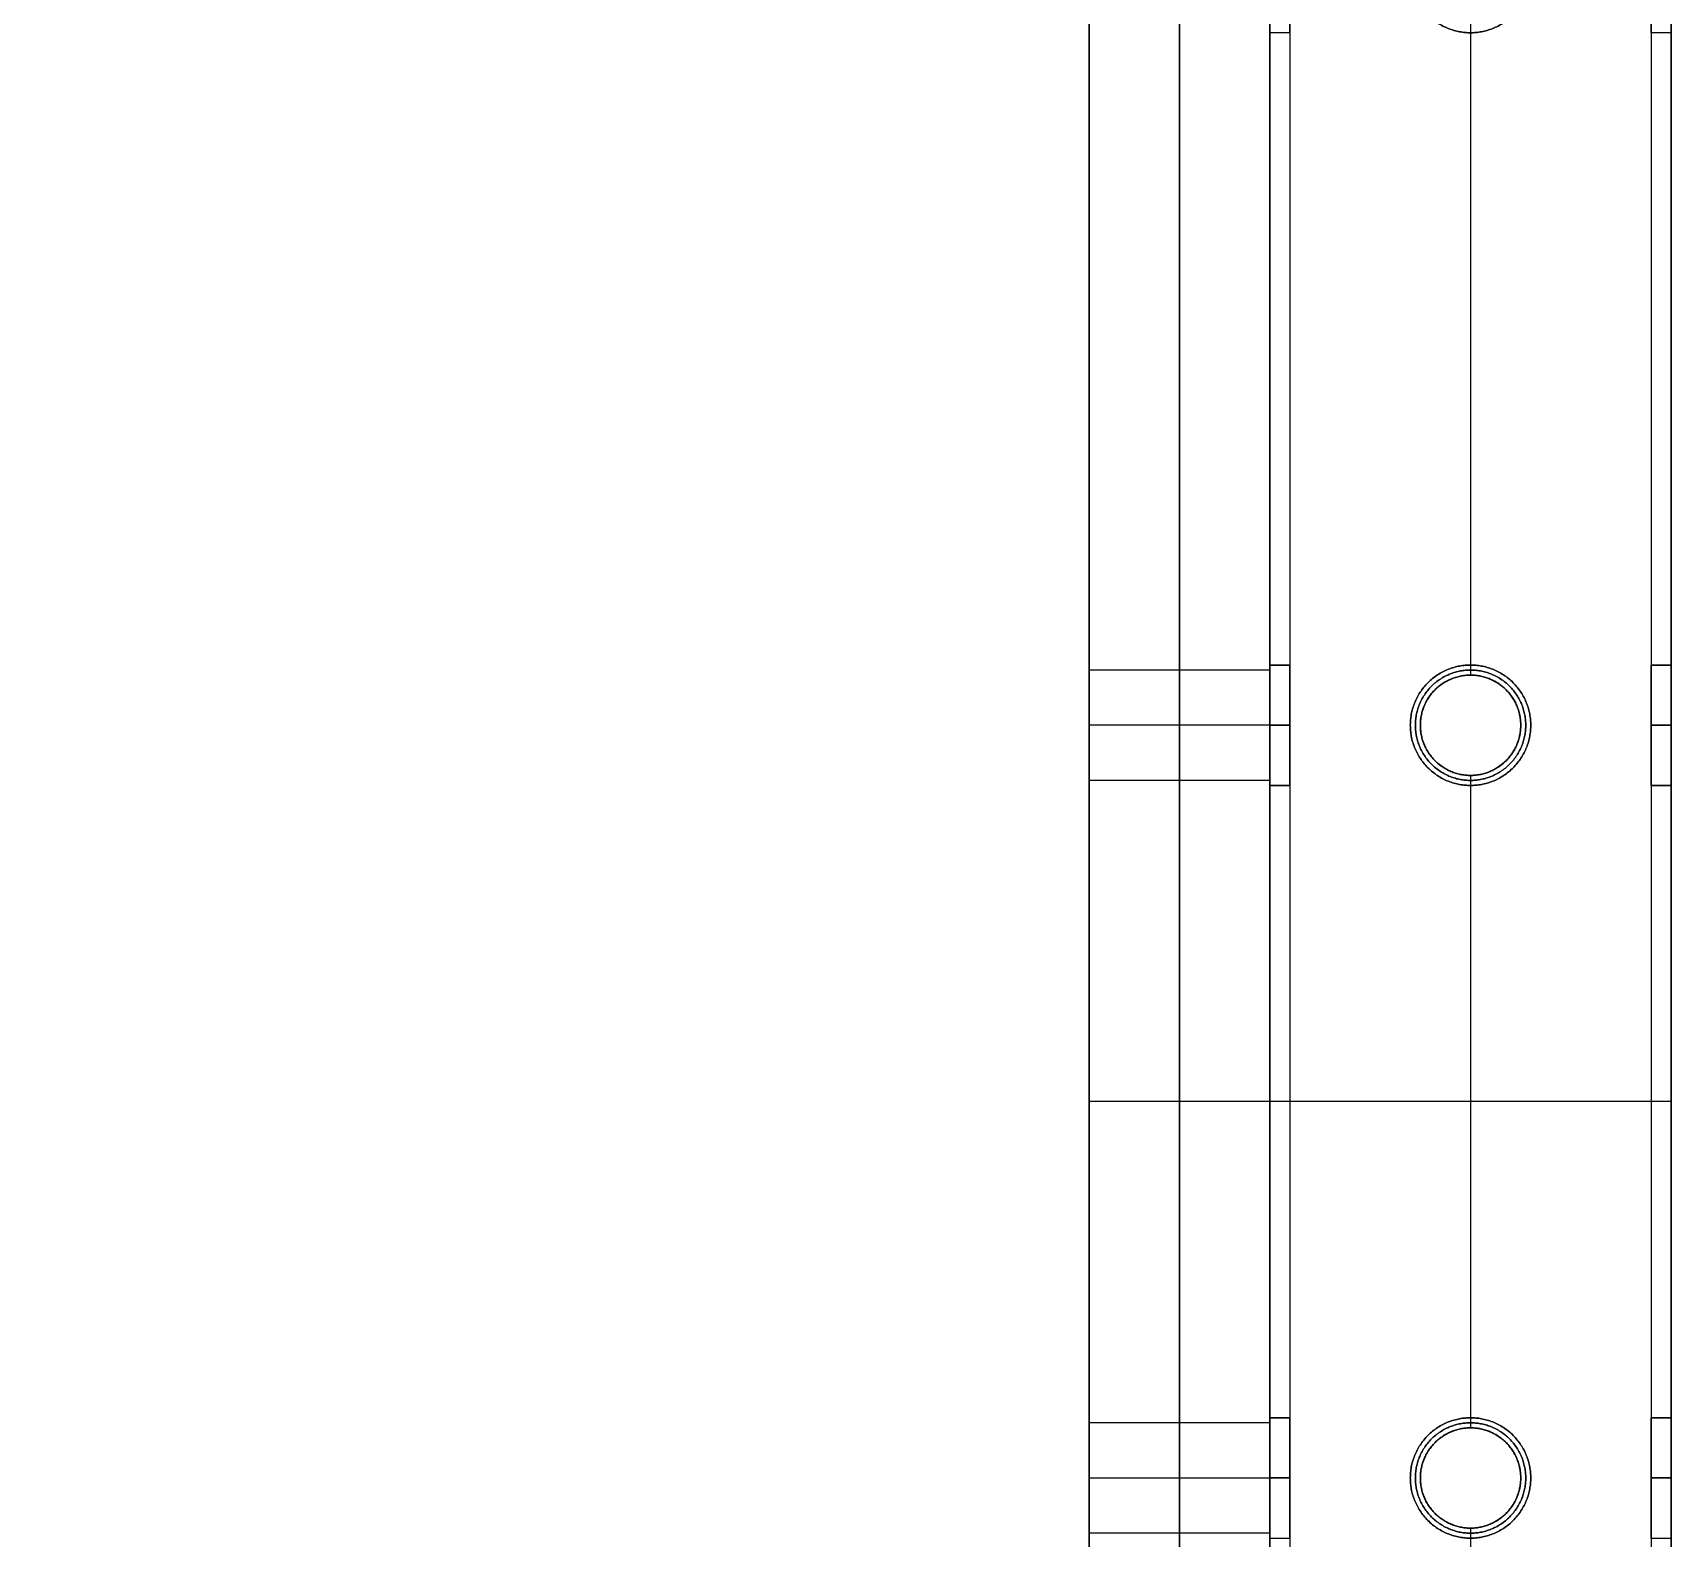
# Model space of a CAD drawing. Header units: millimetres. Extents: x -6529 to 809, y -8611 to 207.
# Drawn here: x 645.8 to 809, y -194.1 to -44.1 of the extents above; entities that cross this region are included whole.
import ezdxf

# ---------------------------------------------------------------- set-up
doc = ezdxf.new("R2010")
doc.units = ezdxf.units.MM
doc.header["$MEASUREMENT"] = 0
doc.layers.add('platen', color=7, linetype='Continuous', true_color=0x007f00)
doc.layers.add('staal', color=5, linetype='Continuous', true_color=0x0000ff)

# ---------------------------------------------------------------- blocks, each defined once
blk = doc.blocks.new('plaat base')
at = {"layer": 'platen'}
for p, q in [((1296, -332), (1296, -332, 18)), ((1290.5, -337.5), (1290.5, -337.5, 18)), ((1301.5, -337.5), (1301.5, -337.5, 18)), ((1296, -343), (1296, -343, 18))]:
    blk.add_line(p, q, dxfattribs=at)
for points in [[(1258, -300), (1258, -121), (1258, 58)], [(1258, -300, 18), (1258, -121, 18), (1258, 58, 18)], [(1258, -300, 9), (1258, -121, 9), (1258, 58, 9)], [(1316, -300), (1287, -300), (1258, -300)], [(1258, -300), (1258, -300, 9), (1258, -300, 18)], [(1316, -300, 18), (1287, -300, 18), (1258, -300, 18)], [(1316, -300, 9), (1287, -300, 9), (1258, -300, 9)], [(1287, -300), (1287, -300, 9), (1287, -300, 18)], [(1316, -600), (1316, -450), (1316, -300)], [(1316, -300), (1316, -300, 9), (1316, -300, 18)], [(1316, -600, 18), (1316, -450, 18), (1316, -300, 18)], [(1316, -600, 9), (1316, -450, 9), (1316, -300, 9)]]:
    blk.add_open_spline(points, degree=2, dxfattribs=at)
for points in [[(1290.5, -337.5), (1290.5, -332), (1296, -332), (1301.5, -332), (1301.5, -337.5), (1301.5, -343), (1296, -343), (1290.5, -343), (1290.5, -337.5)], [(1290.5, -337.5, 18), (1290.5, -332, 18), (1296, -332, 18), (1301.5, -332, 18), (1301.5, -337.5, 18), (1301.5, -343, 18), (1296, -343, 18), (1290.5, -343, 18), (1290.5, -337.5, 18)]]:
    blk.add_rational_spline(points, [1, 0.707106781187, 1, 0.707106781187, 1, 0.707106781187, 1, 0.707106781187, 1], degree=2, knots=[-31.415927, -31.415927, -31.415927, -23.561945, -23.561945, -15.707963, -15.707963, -7.853982, -7.853982, 0, 0, 0], dxfattribs=at)
blk = doc.blocks.new('top plaat')
at = {"layer": 'platen'}
for p, q in [((1296, -275), (1296, -275, 18)), ((1290.5, -280.5), (1290.5, -280.5, 18)), ((1301.5, -280.5), (1301.5, -280.5, 18)), ((1296, -286), (1296, -286, 18)), ((1296, -350), (1296, -350, 18)), ((1290.5, -355.5), (1290.5, -355.5, 18)), ((1301.5, -355.5), (1301.5, -355.5, 18)), ((1296, -361), (1296, -361, 18))]:
    blk.add_line(p, q, dxfattribs=at)
for points in [[(1316, -1236), (1316, -927), (1316, -618), (1316, -309), (1316, 0)], [(1316, -1236, 18), (1316, -927, 18), (1316, -618, 18), (1316, -309, 18), (1316, 0, 18)], [(1316, -1236, 9), (1316, -927, 9), (1316, -618, 9), (1316, -309, 9), (1316, 0, 9)]]:
    blk.add_open_spline(points, degree=2, knots=[7292.2246, 7292.2246, 7292.2246, 7911.517745, 7911.517745, 8530.810891, 8530.810891, 8530.810891], dxfattribs=at)
for points, knots in [([(1290.5, -280.5), (1290.5, -275), (1296, -275), (1301.5, -275), (1301.5, -280.5), (1301.5, -286), (1296, -286), (1290.5, -286), (1290.5, -280.5)], [-31.415927, -31.415927, -31.415927, -23.561945, -23.561945, -15.707963, -15.707963, -7.853982, -7.853982, 0, 0, 0]), ([(1290.5, -280.5, 18), (1290.5, -275, 18), (1296, -275, 18), (1301.5, -275, 18), (1301.5, -280.5, 18), (1301.5, -286, 18), (1296, -286, 18), (1290.5, -286, 18), (1290.5, -280.5, 18)], [-31.415927, -31.415927, -31.415927, -23.561945, -23.561945, -15.707963, -15.707963, -7.853982, -7.853982, 0, 0, 0]), ([(1290.5, -280.5, 9), (1290.5, -286, 9), (1296, -286, 9), (1301.5, -286, 9), (1301.5, -280.5, 9), (1301.5, -275, 9), (1296, -275, 9), (1290.5, -275, 9), (1290.5, -280.5, 9)], [0, 0, 0, 7.853982, 7.853982, 15.707963, 15.707963, 23.561945, 23.561945, 31.415927, 31.415927, 31.415927]), ([(1290.5, -355.5), (1290.5, -350), (1296, -350), (1301.5, -350), (1301.5, -355.5), (1301.5, -361), (1296, -361), (1290.5, -361), (1290.5, -355.5)], [-31.415927, -31.415927, -31.415927, -23.561945, -23.561945, -15.707963, -15.707963, -7.853982, -7.853982, 0, 0, 0]), ([(1290.5, -355.5, 18), (1290.5, -350, 18), (1296, -350, 18), (1301.5, -350, 18), (1301.5, -355.5, 18), (1301.5, -361, 18), (1296, -361, 18), (1290.5, -361, 18), (1290.5, -355.5, 18)], [-31.415927, -31.415927, -31.415927, -23.561945, -23.561945, -15.707963, -15.707963, -7.853982, -7.853982, 0, 0, 0]), ([(1290.5, -355.5, 9), (1290.5, -361, 9), (1296, -361, 9), (1301.5, -361, 9), (1301.5, -355.5, 9), (1301.5, -350, 9), (1296, -350, 9), (1290.5, -350, 9), (1290.5, -355.5, 9)], [0, 0, 0, 7.853982, 7.853982, 15.707963, 15.707963, 23.561945, 23.561945, 31.415927, 31.415927, 31.415927])]:
    blk.add_rational_spline(points, [1, 0.707106781187, 1, 0.707106781187, 1, 0.707106781187, 1, 0.707106781187, 1], degree=2, knots=knots, dxfattribs=at)
blk = doc.blocks.new('plaat laag')
at = {"layer": 'platen'}
for p, q in [((-3.02, -914.99, 638), (14.97, -915.05, 638)), ((-3.04, -920.49, 643.5), (14.96, -920.55, 643.5)), ((-3.04, -920.49, 632.5), (14.96, -920.55, 632.5)), ((-3.06, -925.99, 638), (14.94, -926.05, 638)), ((-3.27, -989.99, -38), (14.73, -990.05, -38)), ((-3.29, -995.49, -43.5), (14.71, -995.55, -43.5)), ((-3.29, -995.49, -32.5), (14.71, -995.55, -32.5)), ((-3.31, -1000.99, -38), (14.69, -1001.05, -38))]:
    blk.add_line(p, q, dxfattribs=at)
for points in [[(-0.19, -58, 300), (-2.18, -658, 300), (-4.16, -1257.99, 300)], [(17.81, -58.06, 300), (15.82, -658.06, 300), (13.84, -1258.05, 300)], [(-2.18, -658, 658), (-2.67, -808, 658), (-3.17, -957.99, 658)], [(-3.17, -957.99), (-2.67, -808), (-2.18, -658)], [(6.82, -658.03, 658), (6.33, -808.03, 658), (5.83, -958.02, 658)], [(5.83, -958.02), (6.33, -808.03), (6.82, -658.03)], [(15.82, -658.06, 658), (15.33, -808.06, 658), (14.83, -958.05, 658)], [(14.83, -958.05), (15.33, -808.06), (15.82, -658.06)], [(-3.17, -957.99, 600), (-3.76, -1136.99, 600), (-4.35, -1315.99, 600)], [(-4.16, -1257.99, -58), (-3.66, -1107.99, -58), (-3.17, -957.99, -58)], [(-3.17, -957.99, 658), (5.83, -958.02, 658), (14.83, -958.05, 658)], [(-3.17, -957.99, 658), (-3.17, -957.99, 629), (-3.17, -957.99, 600)], [(-3.17, -957.99, 600), (5.83, -958.02, 600), (14.83, -958.05, 600)], [(-3.17, -957.99, -58), (5.83, -958.02, -58), (14.83, -958.05, -58)], [(-3.17, -957.99, -58), (-3.17, -957.99, -29), (-3.17, -957.99)], [(-3.17, -957.99), (5.83, -958.02), (14.83, -958.05)], [(-3.17, -957.99, 629), (5.83, -958.02, 629), (14.83, -958.05, 629)], [(-3.17, -957.99, -29), (5.83, -958.02, -29), (14.83, -958.05, -29)], [(5.83, -958.02, 600), (5.24, -1137.02, 600), (4.65, -1316.02, 600)], [(4.84, -1258.02, -58), (5.34, -1108.02, -58), (5.83, -958.02, -58)], [(5.83, -958.02, 658), (5.83, -958.02, 629), (5.83, -958.02, 600)], [(5.83, -958.02, -58), (5.83, -958.02, -29), (5.83, -958.02)], [(14.83, -958.05, 600), (14.24, -1137.05, 600), (13.65, -1316.05, 600)], [(13.84, -1258.05, -58), (14.34, -1108.05, -58), (14.83, -958.05, -58)], [(14.83, -958.05, 658), (14.83, -958.05, 629), (14.83, -958.05, 600)], [(14.83, -958.05, -58), (14.83, -958.05, -29), (14.83, -958.05)]]:
    blk.add_open_spline(points, degree=2, dxfattribs=at)
for points in [[(-3.04, -920.49, 643.5), (-3.02, -914.99, 643.5), (-3.02, -914.99, 638), (-3.02, -914.99, 632.5), (-3.04, -920.49, 632.5), (-3.06, -925.99, 632.5), (-3.06, -925.99, 638), (-3.06, -925.99, 643.5), (-3.04, -920.49, 643.5)], [(14.96, -920.55, 643.5), (14.97, -915.05, 643.5), (14.97, -915.05, 638), (14.97, -915.05, 632.5), (14.96, -920.55, 632.5), (14.94, -926.05, 632.5), (14.94, -926.05, 638), (14.94, -926.05, 643.5), (14.96, -920.55, 643.5)], [(-3.29, -995.49, -43.5), (-3.31, -1000.99, -43.5), (-3.31, -1000.99, -38), (-3.31, -1000.99, -32.5), (-3.29, -995.49, -32.5), (-3.27, -989.99, -32.5), (-3.27, -989.99, -38), (-3.27, -989.99, -43.5), (-3.29, -995.49, -43.5)], [(14.71, -995.55, -43.5), (14.69, -1001.05, -43.5), (14.69, -1001.05, -38), (14.69, -1001.05, -32.5), (14.71, -995.55, -32.5), (14.73, -990.05, -32.5), (14.73, -990.05, -38), (14.73, -990.05, -43.5), (14.71, -995.55, -43.5)]]:
    blk.add_rational_spline(points, [1, 0.707106781187, 1, 0.707106781187, 1, 0.707106781187, 1, 0.707106781187, 1], degree=2, knots=[-31.415927, -31.415927, -31.415927, -23.561945, -23.561945, -15.707963, -15.707963, -7.853982, -7.853982, 0, 0, 0], dxfattribs=at)

msp = doc.modelspace()

# ---------------------------------------------------------------- linework, layer by layer
at = {"layer": 'staal'}
for p, q in [((771.03, -44.13, 696), (769.03, -44.13, 696)), ((789.03, -44.13, 714), (789.03, -44.13, 716)), ((789.03, -44.13, 676), (789.03, -44.13, 678)), ((809.03, -44.13, 696), (807.03, -44.13, 696)), ((769.03, -107.13, 20), (771.03, -107.13, 20)), ((771.03, -107.13, 696), (769.03, -107.13, 696)), ((789.03, -107.13, 714), (789.03, -107.13, 716)), ((789.03, -107.13, 676), (789.03, -107.13, 678)), ((807.03, -107.13, 20), (809.03, -107.13, 20)), ((809.03, -107.13, 696), (807.03, -107.13, 696)), ((789.03, -108.13, 38), (789.03, -108.13, 40)), ((789.03, -108.13), (789.03, -108.13, 2)), ((769.03, -113.13, 14), (771.03, -113.13, 14)), ((769.03, -113.13, 26), (771.03, -113.13, 26)), ((771.03, -113.13, 690), (769.03, -113.13, 690)), ((771.03, -113.13, 702), (769.03, -113.13, 702)), ((783.03, -113.13, 714), (783.03, -113.13, 716)), ((783.03, -113.13, 676), (783.03, -113.13, 678)), ((784.03, -113.13), (784.03, -113.13, 2)), ((784.03, -113.13, 38), (784.03, -113.13, 40)), ((794.03, -113.13, 38), (794.03, -113.13, 40)), ((794.03, -113.13), (794.03, -113.13, 2)), ((795.03, -113.13, 714), (795.03, -113.13, 716)), ((795.03, -113.13, 676), (795.03, -113.13, 678)), ((807.03, -113.13, 14), (809.03, -113.13, 14)), ((807.03, -113.13, 26), (809.03, -113.13, 26)), ((809.03, -113.13, 690), (807.03, -113.13, 690)), ((809.03, -113.13, 702), (807.03, -113.13, 702)), ((769.03, -119.13, 20), (771.03, -119.13, 20)), ((771.03, -119.13, 696), (769.03, -119.13, 696)), ((789.03, -118.13, 38), (789.03, -118.13, 40)), ((789.03, -118.13), (789.03, -118.13, 2)), ((789.03, -119.13, 714), (789.03, -119.13, 716)), ((789.03, -119.13, 676), (789.03, -119.13, 678)), ((807.03, -119.13, 20), (809.03, -119.13, 20)), ((809.03, -119.13, 696), (807.03, -119.13, 696)), ((769.03, -182.13, 20), (771.03, -182.13, 20)), ((771.03, -182.13, 696), (769.03, -182.13, 696)), ((789.03, -182.13, 714), (789.03, -182.13, 716)), ((789.03, -182.13, 676), (789.03, -182.13, 678)), ((807.03, -182.13, 20), (809.03, -182.13, 20)), ((809.03, -182.13, 696), (807.03, -182.13, 696)), ((789.03, -183.13, 38), (789.03, -183.13, 40)), ((789.03, -183.13), (789.03, -183.13, 2)), ((769.03, -188.13, 14), (771.03, -188.13, 14)), ((769.03, -188.13, 26), (771.03, -188.13, 26)), ((771.03, -188.13, 690), (769.03, -188.13, 690)), ((771.03, -188.13, 702), (769.03, -188.13, 702)), ((783.03, -188.13, 714), (783.03, -188.13, 716)), ((783.03, -188.13, 676), (783.03, -188.13, 678)), ((784.03, -188.13), (784.03, -188.13, 2)), ((784.03, -188.13, 38), (784.03, -188.13, 40)), ((794.03, -188.13, 38), (794.03, -188.13, 40)), ((794.03, -188.13), (794.03, -188.13, 2)), ((795.03, -188.13, 714), (795.03, -188.13, 716)), ((795.03, -188.13, 676), (795.03, -188.13, 678)), ((807.03, -188.13, 14), (809.03, -188.13, 14)), ((807.03, -188.13, 26), (809.03, -188.13, 26)), ((809.03, -188.13, 690), (807.03, -188.13, 690)), ((809.03, -188.13, 702), (807.03, -188.13, 702)), ((769.03, -194.13, 20), (771.03, -194.13, 20)), ((789.03, -193.13, 38), (789.03, -193.13, 40)), ((789.03, -193.13), (789.03, -193.13, 2)), ((807.03, -194.13, 20), (809.03, -194.13, 20))]:
    msp.add_line(p, q, dxfattribs=at)
for points in [[(-506.97, 207.37), (809.03, 207.37), (809.03, -1108.63), (-506.97, -1108.63)], [(-466.97, 167.37), (769.03, 167.37), (769.03, -1068.63), (-466.97, -1068.63)]]:
    msp.add_lwpolyline(points, close=True, dxfattribs=at)
for centre in [(789.03, -113.13), (789.03, -113.13, 39), (789.03, -113.13, 1), (789.03, -188.13), (789.03, -188.13, 39), (789.03, -188.13, 1)]:
    msp.add_circle(centre, 5, dxfattribs=at)
for points in [[(809.03, 207.37), (809.03, -450.63), (809.03, -1108.63)], [(809.03, 207.37, 40), (809.03, -450.63, 40), (809.03, -1108.63, 40)], [(809.03, 207.37, 676), (809.03, -450.63, 676), (809.03, -1108.63, 676)], [(809.03, 207.37, 716), (809.03, -450.63, 716), (809.03, -1108.63, 716)], [(807.03, 205.37, 38), (807.03, -450.63, 38), (807.03, -1106.63, 38)], [(807.03, 205.37, 2), (807.03, -450.63, 2), (807.03, -1106.63, 2)], [(807.03, 205.37, 714), (807.03, -450.63, 714), (807.03, -1106.63, 714)], [(807.03, 205.37, 678), (807.03, -450.63, 678), (807.03, -1106.63, 678)], [(771.03, 169.37, 38), (771.03, -450.63, 38), (771.03, -1070.63, 38)], [(771.03, 169.37, 2), (771.03, -450.63, 2), (771.03, -1070.63, 2)], [(771.03, 169.37, 714), (771.03, -450.63, 714), (771.03, -1070.63, 714)], [(771.03, 169.37, 678), (771.03, -450.63, 678), (771.03, -1070.63, 678)], [(769.03, 167.37), (769.03, -450.63), (769.03, -1068.63)], [(769.03, 167.37, 40), (769.03, -450.63, 40), (769.03, -1068.63, 40)], [(769.03, 167.37, 676), (769.03, -450.63, 676), (769.03, -1068.63, 676)], [(769.03, 167.37, 716), (769.03, -450.63, 716), (769.03, -1068.63, 716)], [(789.03, -43.13, 40), (789.03, -75.63, 40), (789.03, -108.13, 40)], [(789.03, -43.13, 38), (789.03, -75.63, 38), (789.03, -108.13, 38)], [(789.03, -43.13, 2), (789.03, -75.63, 2), (789.03, -108.13, 2)], [(789.03, -43.13), (789.03, -75.63), (789.03, -108.13)], [(769.03, -44.13, 20), (769.03, -75.63, 20), (769.03, -107.13, 20)], [(769.03, -44.13, 696), (769.03, -75.63, 696), (769.03, -107.13, 696)], [(771.03, -44.13, 20), (771.03, -75.63, 20), (771.03, -107.13, 20)], [(771.03, -44.13, 696), (771.03, -75.63, 696), (771.03, -107.13, 696)], [(789.03, -44.13, 716), (789.03, -75.63, 716), (789.03, -107.13, 716)], [(789.03, -44.13, 714), (789.03, -75.63, 714), (789.03, -107.13, 714)], [(789.03, -44.13, 678), (789.03, -75.63, 678), (789.03, -107.13, 678)], [(789.03, -44.13, 676), (789.03, -75.63, 676), (789.03, -107.13, 676)], [(807.03, -44.13, 20), (807.03, -75.63, 20), (807.03, -107.13, 20)], [(807.03, -44.13, 696), (807.03, -75.63, 696), (807.03, -107.13, 696)], [(809.03, -44.13, 20), (809.03, -75.63, 20), (809.03, -107.13, 20)], [(809.03, -44.13, 696), (809.03, -75.63, 696), (809.03, -107.13, 696)], [(769.03, -119.13, 20), (769.03, -150.63, 20), (769.03, -182.13, 20)], [(769.03, -119.13, 696), (769.03, -150.63, 696), (769.03, -182.13, 696)], [(771.03, -119.13, 20), (771.03, -150.63, 20), (771.03, -182.13, 20)], [(771.03, -119.13, 696), (771.03, -150.63, 696), (771.03, -182.13, 696)], [(789.03, -118.13, 40), (789.03, -150.63, 40), (789.03, -183.13, 40)], [(789.03, -118.13, 38), (789.03, -150.63, 38), (789.03, -183.13, 38)], [(789.03, -118.13, 2), (789.03, -150.63, 2), (789.03, -183.13, 2)], [(789.03, -118.13), (789.03, -150.63), (789.03, -183.13)], [(789.03, -119.13, 716), (789.03, -150.63, 716), (789.03, -182.13, 716)], [(789.03, -119.13, 714), (789.03, -150.63, 714), (789.03, -182.13, 714)], [(789.03, -119.13, 678), (789.03, -150.63, 678), (789.03, -182.13, 678)], [(789.03, -119.13, 676), (789.03, -150.63, 676), (789.03, -182.13, 676)], [(807.03, -119.13, 20), (807.03, -150.63, 20), (807.03, -182.13, 20)], [(807.03, -119.13, 696), (807.03, -150.63, 696), (807.03, -182.13, 696)], [(809.03, -119.13, 20), (809.03, -150.63, 20), (809.03, -182.13, 20)], [(809.03, -119.13, 696), (809.03, -150.63, 696), (809.03, -182.13, 696)], [(789.03, -193.13, 40), (789.03, -225.63, 40), (789.03, -258.13, 40)], [(789.03, -193.13, 38), (789.03, -225.63, 38), (789.03, -258.13, 38)], [(789.03, -193.13, 2), (789.03, -225.63, 2), (789.03, -258.13, 2)], [(789.03, -193.13), (789.03, -225.63), (789.03, -258.13)]]:
    msp.add_open_spline(points, degree=2, dxfattribs=at)
for points, weights, knots in [([(769.03, -38.13, 14), (769.03, -44.13, 14), (769.03, -44.13, 20), (769.03, -44.13, 26), (769.03, -38.13, 26), (769.03, -32.13, 26), (769.03, -32.13, 20), (769.03, -32.13, 14), (769.03, -38.13, 14)], [1, 0.707106781187, 1, 0.707106781187, 1, 0.707106781187, 1, 0.707106781187, 1], [-31.415927, -31.415927, -31.415927, -23.561945, -23.561945, -15.707963, -15.707963, -7.853982, -7.853982, 0, 0, 0]), ([(769.03, -38.13, 690), (769.03, -44.13, 690), (769.03, -44.13, 696), (769.03, -44.13, 702), (769.03, -38.13, 702), (769.03, -32.13, 702), (769.03, -32.13, 696), (769.03, -32.13, 690), (769.03, -38.13, 690)], [1, 0.707106781187, 1, 0.707106781187, 1, 0.707106781187, 1, 0.707106781187, 1], [-31.415927, -31.415927, -31.415927, -23.561945, -23.561945, -15.707963, -15.707963, -7.853982, -7.853982, 0, 0, 0]), ([(771.03, -38.13, 14), (771.03, -32.13, 14), (771.03, -32.13, 20), (771.03, -32.13, 26), (771.03, -38.13, 26), (771.03, -44.13, 26), (771.03, -44.13, 20), (771.03, -44.13, 14), (771.03, -38.13, 14)], [1, 0.707106781187, 1, 0.707106781187, 1, 0.707106781187, 1, 0.707106781187, 1], [0, 0, 0, 7.853982, 7.853982, 15.707963, 15.707963, 23.561945, 23.561945, 31.415927, 31.415927, 31.415927]), ([(771.03, -38.13, 690), (771.03, -32.13, 690), (771.03, -32.13, 696), (771.03, -32.13, 702), (771.03, -38.13, 702), (771.03, -44.13, 702), (771.03, -44.13, 696), (771.03, -44.13, 690), (771.03, -38.13, 690)], [1, 0.707106781187, 1, 0.707106781187, 1, 0.707106781187, 1, 0.707106781187, 1], [0, 0, 0, 7.853982, 7.853982, 15.707963, 15.707963, 23.561945, 23.561945, 31.415927, 31.415927, 31.415927]), ([(783.03, -38.13, 716), (783.03, -44.13, 716), (789.03, -44.13, 716), (795.03, -44.13, 716), (795.03, -38.13, 716), (795.03, -32.13, 716), (789.03, -32.13, 716), (783.03, -32.13, 716), (783.03, -38.13, 716)], [1, 0.707106781187, 1, 0.707106781187, 1, 0.707106781187, 1, 0.707106781187, 1], [-31.415927, -31.415927, -31.415927, -23.561945, -23.561945, -15.707963, -15.707963, -7.853982, -7.853982, 0, 0, 0]), ([(783.03, -38.13, 714), (783.03, -32.13, 714), (789.03, -32.13, 714), (795.03, -32.13, 714), (795.03, -38.13, 714), (795.03, -44.13, 714), (789.03, -44.13, 714), (783.03, -44.13, 714), (783.03, -38.13, 714)], [1, 0.707106781187, 1, 0.707106781187, 1, 0.707106781187, 1, 0.707106781187, 1], [0, 0, 0, 7.853982, 7.853982, 15.707963, 15.707963, 23.561945, 23.561945, 31.415927, 31.415927, 31.415927]), ([(783.03, -38.13, 678), (783.03, -44.13, 678), (789.03, -44.13, 678), (795.03, -44.13, 678), (795.03, -38.13, 678), (795.03, -32.13, 678), (789.03, -32.13, 678), (783.03, -32.13, 678), (783.03, -38.13, 678)], [1, 0.707106781187, 1, 0.707106781187, 1, 0.707106781187, 1, 0.707106781187, 1], [-31.415927, -31.415927, -31.415927, -23.561945, -23.561945, -15.707963, -15.707963, -7.853982, -7.853982, 0, 0, 0]), ([(783.03, -38.13, 676), (783.03, -32.13, 676), (789.03, -32.13, 676), (795.03, -32.13, 676), (795.03, -38.13, 676), (795.03, -44.13, 676), (789.03, -44.13, 676), (783.03, -44.13, 676), (783.03, -38.13, 676)], [1, 0.707106781187, 1, 0.707106781187, 1, 0.707106781187, 1, 0.707106781187, 1], [0, 0, 0, 7.853982, 7.853982, 15.707963, 15.707963, 23.561945, 23.561945, 31.415927, 31.415927, 31.415927]), ([(807.03, -38.13, 14), (807.03, -44.13, 14), (807.03, -44.13, 20), (807.03, -44.13, 26), (807.03, -38.13, 26), (807.03, -32.13, 26), (807.03, -32.13, 20), (807.03, -32.13, 14), (807.03, -38.13, 14)], [1, 0.707106781187, 1, 0.707106781187, 1, 0.707106781187, 1, 0.707106781187, 1], [-31.415927, -31.415927, -31.415927, -23.561945, -23.561945, -15.707963, -15.707963, -7.853982, -7.853982, 0, 0, 0]), ([(807.03, -38.13, 690), (807.03, -44.13, 690), (807.03, -44.13, 696), (807.03, -44.13, 702), (807.03, -38.13, 702), (807.03, -32.13, 702), (807.03, -32.13, 696), (807.03, -32.13, 690), (807.03, -38.13, 690)], [1, 0.707106781187, 1, 0.707106781187, 1, 0.707106781187, 1, 0.707106781187, 1], [-31.415927, -31.415927, -31.415927, -23.561945, -23.561945, -15.707963, -15.707963, -7.853982, -7.853982, 0, 0, 0]), ([(809.03, -38.13, 14), (809.03, -32.13, 14), (809.03, -32.13, 20), (809.03, -32.13, 26), (809.03, -38.13, 26), (809.03, -44.13, 26), (809.03, -44.13, 20), (809.03, -44.13, 14), (809.03, -38.13, 14)], [1, 0.707106781187, 1, 0.707106781187, 1, 0.707106781187, 1, 0.707106781187, 1], [0, 0, 0, 7.853982, 7.853982, 15.707963, 15.707963, 23.561945, 23.561945, 31.415927, 31.415927, 31.415927]), ([(809.03, -38.13, 690), (809.03, -32.13, 690), (809.03, -32.13, 696), (809.03, -32.13, 702), (809.03, -38.13, 702), (809.03, -44.13, 702), (809.03, -44.13, 696), (809.03, -44.13, 690), (809.03, -38.13, 690)], [1, 0.707106781187, 1, 0.707106781187, 1, 0.707106781187, 1, 0.707106781187, 1], [0, 0, 0, 7.853982, 7.853982, 15.707963, 15.707963, 23.561945, 23.561945, 31.415927, 31.415927, 31.415927]), ([(769.03, -113.13, 14), (769.03, -119.13, 14), (769.03, -119.13, 20), (769.03, -119.13, 26), (769.03, -113.13, 26), (769.03, -107.13, 26), (769.03, -107.13, 20), (769.03, -107.13, 14), (769.03, -113.13, 14)], [1, 0.707106781187, 1, 0.707106781187, 1, 0.707106781187, 1, 0.707106781187, 1], [-31.415927, -31.415927, -31.415927, -23.561945, -23.561945, -15.707963, -15.707963, -7.853982, -7.853982, 0, 0, 0]), ([(769.03, -113.13, 690), (769.03, -119.13, 690), (769.03, -119.13, 696), (769.03, -119.13, 702), (769.03, -113.13, 702), (769.03, -107.13, 702), (769.03, -107.13, 696), (769.03, -107.13, 690), (769.03, -113.13, 690)], [1, 0.707106781187, 1, 0.707106781187, 1, 0.707106781187, 1, 0.707106781187, 1], [-31.415927, -31.415927, -31.415927, -23.561945, -23.561945, -15.707963, -15.707963, -7.853982, -7.853982, 0, 0, 0]), ([(771.03, -113.13, 14), (771.03, -107.13, 14), (771.03, -107.13, 20), (771.03, -107.13, 26), (771.03, -113.13, 26), (771.03, -119.13, 26), (771.03, -119.13, 20), (771.03, -119.13, 14), (771.03, -113.13, 14)], [1, 0.707106781187, 1, 0.707106781187, 1, 0.707106781187, 1, 0.707106781187, 1], [0, 0, 0, 7.853982, 7.853982, 15.707963, 15.707963, 23.561945, 23.561945, 31.415927, 31.415927, 31.415927]), ([(771.03, -113.13, 690), (771.03, -107.13, 690), (771.03, -107.13, 696), (771.03, -107.13, 702), (771.03, -113.13, 702), (771.03, -119.13, 702), (771.03, -119.13, 696), (771.03, -119.13, 690), (771.03, -113.13, 690)], [1, 0.707106781187, 1, 0.707106781187, 1, 0.707106781187, 1, 0.707106781187, 1], [0, 0, 0, 7.853982, 7.853982, 15.707963, 15.707963, 23.561945, 23.561945, 31.415927, 31.415927, 31.415927]), ([(783.03, -113.13, 716), (783.03, -119.13, 716), (789.03, -119.13, 716), (795.03, -119.13, 716), (795.03, -113.13, 716), (795.03, -107.13, 716), (789.03, -107.13, 716), (783.03, -107.13, 716), (783.03, -113.13, 716)], [1, 0.707106781187, 1, 0.707106781187, 1, 0.707106781187, 1, 0.707106781187, 1], [-31.415927, -31.415927, -31.415927, -23.561945, -23.561945, -15.707963, -15.707963, -7.853982, -7.853982, 0, 0, 0]), ([(783.03, -113.13, 714), (783.03, -107.13, 714), (789.03, -107.13, 714), (795.03, -107.13, 714), (795.03, -113.13, 714), (795.03, -119.13, 714), (789.03, -119.13, 714), (783.03, -119.13, 714), (783.03, -113.13, 714)], [1, 0.707106781187, 1, 0.707106781187, 1, 0.707106781187, 1, 0.707106781187, 1], [0, 0, 0, 7.853982, 7.853982, 15.707963, 15.707963, 23.561945, 23.561945, 31.415927, 31.415927, 31.415927]), ([(783.03, -113.13, 678), (783.03, -119.13, 678), (789.03, -119.13, 678), (795.03, -119.13, 678), (795.03, -113.13, 678), (795.03, -107.13, 678), (789.03, -107.13, 678), (783.03, -107.13, 678), (783.03, -113.13, 678)], [1, 0.707106781187, 1, 0.707106781187, 1, 0.707106781187, 1, 0.707106781187, 1], [-31.415927, -31.415927, -31.415927, -23.561945, -23.561945, -15.707963, -15.707963, -7.853982, -7.853982, 0, 0, 0]), ([(783.03, -113.13, 676), (783.03, -107.13, 676), (789.03, -107.13, 676), (795.03, -107.13, 676), (795.03, -113.13, 676), (795.03, -119.13, 676), (789.03, -119.13, 676), (783.03, -119.13, 676), (783.03, -113.13, 676)], [1, 0.707106781187, 1, 0.707106781187, 1, 0.707106781187, 1, 0.707106781187, 1], [0, 0, 0, 7.853982, 7.853982, 15.707963, 15.707963, 23.561945, 23.561945, 31.415927, 31.415927, 31.415927]), ([(807.03, -113.13, 14), (807.03, -119.13, 14), (807.03, -119.13, 20), (807.03, -119.13, 26), (807.03, -113.13, 26), (807.03, -107.13, 26), (807.03, -107.13, 20), (807.03, -107.13, 14), (807.03, -113.13, 14)], [1, 0.707106781187, 1, 0.707106781187, 1, 0.707106781187, 1, 0.707106851018, 0.999999860338], [-31.415927, -31.415927, -31.415927, -23.561944, -23.561944, -15.707962, -15.707962, -7.85398, -7.85398, 0, 0, 0]), ([(807.03, -113.13, 690), (807.03, -119.13, 690), (807.03, -119.13, 696), (807.03, -119.13, 702), (807.03, -113.13, 702), (807.03, -107.13, 702), (807.03, -107.13, 696), (807.03, -107.13, 690), (807.03, -113.13, 690)], [1, 0.707106781187, 1, 0.707106781187, 1, 0.707106781187, 1, 0.707106851018, 0.999999860338], [-31.415927, -31.415927, -31.415927, -23.561944, -23.561944, -15.707962, -15.707962, -7.85398, -7.85398, 0, 0, 0]), ([(809.03, -113.13, 14), (809.03, -107.13, 14), (809.03, -107.13, 20), (809.03, -107.13, 26), (809.03, -113.13, 26), (809.03, -119.13, 26), (809.03, -119.13, 20), (809.03, -119.13, 14), (809.03, -113.13, 14)], [1, 0.707106781187, 1, 0.707106781187, 1, 0.707106781187, 1, 0.707106781187, 1], [0, 0, 0, 7.853982, 7.853982, 15.707963, 15.707963, 23.561945, 23.561945, 31.415927, 31.415927, 31.415927]), ([(809.03, -113.13, 690), (809.03, -107.13, 690), (809.03, -107.13, 696), (809.03, -107.13, 702), (809.03, -113.13, 702), (809.03, -119.13, 702), (809.03, -119.13, 696), (809.03, -119.13, 690), (809.03, -113.13, 690)], [1, 0.707106781187, 1, 0.707106781187, 1, 0.707106781187, 1, 0.707106781187, 1], [0, 0, 0, 7.853982, 7.853982, 15.707963, 15.707963, 23.561945, 23.561945, 31.415927, 31.415927, 31.415927]), ([(784.03, -113.13, 40), (784.03, -118.13, 40), (789.03, -118.13, 40), (794.03, -118.13, 40), (794.03, -113.13, 40), (794.03, -108.13, 40), (789.03, -108.13, 40), (784.03, -108.13, 40), (784.03, -113.13, 40)], [1, 0.707106781187, 1, 0.707106781187, 1, 0.707106781187, 1, 0.707106781187, 1], [-31.415927, -31.415927, -31.415927, -23.561945, -23.561945, -15.707963, -15.707963, -7.853982, -7.853982, 0, 0, 0]), ([(784.03, -113.13, 38), (784.03, -108.13, 38), (789.03, -108.13, 38), (794.03, -108.13, 38), (794.03, -113.13, 38), (794.03, -118.13, 38), (789.03, -118.13, 38), (784.03, -118.13, 38), (784.03, -113.13, 38)], [1, 0.707106781187, 1, 0.707106781187, 1, 0.707106781187, 1, 0.707106781187, 1], [0, 0, 0, 7.853982, 7.853982, 15.707963, 15.707963, 23.561945, 23.561945, 31.415927, 31.415927, 31.415927]), ([(784.03, -113.13, 2), (784.03, -118.13, 2), (789.03, -118.13, 2), (794.03, -118.13, 2), (794.03, -113.13, 2), (794.03, -108.13, 2), (789.03, -108.13, 2), (784.03, -108.13, 2), (784.03, -113.13, 2)], [1, 0.707106781187, 1, 0.707106781187, 1, 0.707106781187, 1, 0.707106781187, 1], [-31.415927, -31.415927, -31.415927, -23.561945, -23.561945, -15.707963, -15.707963, -7.853982, -7.853982, 0, 0, 0]), ([(769.03, -188.13, 14), (769.03, -194.13, 14), (769.03, -194.13, 20), (769.03, -194.13, 26), (769.03, -188.13, 26), (769.03, -182.13, 26), (769.03, -182.13, 20), (769.03, -182.13, 14), (769.03, -188.13, 14)], [1, 0.707106781187, 1, 0.707106781187, 1, 0.707106781187, 1, 0.707106781187, 1], [-31.415927, -31.415927, -31.415927, -23.561945, -23.561945, -15.707963, -15.707963, -7.853982, -7.853982, 0, 0, 0]), ([(769.03, -188.13, 690), (769.03, -194.13, 690), (769.03, -194.13, 696), (769.03, -194.13, 702), (769.03, -188.13, 702), (769.03, -182.13, 702), (769.03, -182.13, 696), (769.03, -182.13, 690), (769.03, -188.13, 690)], [1, 0.707106781187, 1, 0.707106781187, 1, 0.707106781187, 1, 0.707106781187, 1], [-31.415927, -31.415927, -31.415927, -23.561945, -23.561945, -15.707963, -15.707963, -7.853982, -7.853982, 0, 0, 0]), ([(771.03, -188.13, 14), (771.03, -182.13, 14), (771.03, -182.13, 20), (771.03, -182.13, 26), (771.03, -188.13, 26), (771.03, -194.13, 26), (771.03, -194.13, 20), (771.03, -194.13, 14), (771.03, -188.13, 14)], [1, 0.707106781187, 1, 0.707106781187, 1, 0.707106781187, 1, 0.707106781187, 1], [0, 0, 0, 7.853982, 7.853982, 15.707963, 15.707963, 23.561945, 23.561945, 31.415927, 31.415927, 31.415927]), ([(771.03, -188.13, 690), (771.03, -182.13, 690), (771.03, -182.13, 696), (771.03, -182.13, 702), (771.03, -188.13, 702), (771.03, -194.13, 702), (771.03, -194.13, 696), (771.03, -194.13, 690), (771.03, -188.13, 690)], [1, 0.707106781187, 1, 0.707106781187, 1, 0.707106781187, 1, 0.707106781187, 1], [0, 0, 0, 7.853982, 7.853982, 15.707963, 15.707963, 23.561945, 23.561945, 31.415927, 31.415927, 31.415927]), ([(783.03, -188.13, 716), (783.03, -194.13, 716), (789.03, -194.13, 716), (795.03, -194.13, 716), (795.03, -188.13, 716), (795.03, -182.13, 716), (789.03, -182.13, 716), (783.03, -182.13, 716), (783.03, -188.13, 716)], [1, 0.707106781187, 1, 0.707106781187, 1, 0.707106781187, 1, 0.707106781187, 1], [-31.415927, -31.415927, -31.415927, -23.561945, -23.561945, -15.707963, -15.707963, -7.853982, -7.853982, 0, 0, 0]), ([(783.03, -188.13, 714), (783.03, -182.13, 714), (789.03, -182.13, 714), (795.03, -182.13, 714), (795.03, -188.13, 714), (795.03, -194.13, 714), (789.03, -194.13, 714), (783.03, -194.13, 714), (783.03, -188.13, 714)], [1, 0.707106781187, 1, 0.707106781187, 1, 0.707106781187, 1, 0.707106781187, 1], [0, 0, 0, 7.853982, 7.853982, 15.707963, 15.707963, 23.561945, 23.561945, 31.415927, 31.415927, 31.415927]), ([(783.03, -188.13, 678), (783.03, -194.13, 678), (789.03, -194.13, 678), (795.03, -194.13, 678), (795.03, -188.13, 678), (795.03, -182.13, 678), (789.03, -182.13, 678), (783.03, -182.13, 678), (783.03, -188.13, 678)], [1, 0.707106781187, 1, 0.707106781187, 1, 0.707106781187, 1, 0.707106781187, 1], [-31.415927, -31.415927, -31.415927, -23.561945, -23.561945, -15.707963, -15.707963, -7.853982, -7.853982, 0, 0, 0]), ([(783.03, -188.13, 676), (783.03, -182.13, 676), (789.03, -182.13, 676), (795.03, -182.13, 676), (795.03, -188.13, 676), (795.03, -194.13, 676), (789.03, -194.13, 676), (783.03, -194.13, 676), (783.03, -188.13, 676)], [1, 0.707106781187, 1, 0.707106781187, 1, 0.707106781187, 1, 0.707106781187, 1], [0, 0, 0, 7.853982, 7.853982, 15.707963, 15.707963, 23.561945, 23.561945, 31.415927, 31.415927, 31.415927]), ([(807.03, -188.13, 14), (807.03, -194.13, 14), (807.03, -194.13, 20), (807.03, -194.13, 26), (807.03, -188.13, 26), (807.03, -182.13, 26), (807.03, -182.13, 20), (807.03, -182.13, 14), (807.03, -188.13, 14)], [1, 0.707106781187, 1, 0.707106781187, 1, 0.707106781187, 1, 0.707106781187, 1], [-31.415927, -31.415927, -31.415927, -23.561945, -23.561945, -15.707963, -15.707963, -7.853982, -7.853982, 0, 0, 0]), ([(807.03, -188.13, 690), (807.03, -194.13, 690), (807.03, -194.13, 696), (807.03, -194.13, 702), (807.03, -188.13, 702), (807.03, -182.13, 702), (807.03, -182.13, 696), (807.03, -182.13, 690), (807.03, -188.13, 690)], [1, 0.707106781187, 1, 0.707106781187, 1, 0.707106781187, 1, 0.707106781187, 1], [-31.415927, -31.415927, -31.415927, -23.561945, -23.561945, -15.707963, -15.707963, -7.853982, -7.853982, 0, 0, 0]), ([(809.03, -188.13, 14), (809.03, -182.13, 14), (809.03, -182.13, 20), (809.03, -182.13, 26), (809.03, -188.13, 26), (809.03, -194.13, 26), (809.03, -194.13, 20), (809.03, -194.13, 14), (809.03, -188.13, 14)], [1, 0.707106781187, 1, 0.707106781187, 1, 0.707106781187, 1, 0.707106781187, 1], [0, 0, 0, 7.853982, 7.853982, 15.707963, 15.707963, 23.561945, 23.561945, 31.415927, 31.415927, 31.415927]), ([(809.03, -188.13, 690), (809.03, -182.13, 690), (809.03, -182.13, 696), (809.03, -182.13, 702), (809.03, -188.13, 702), (809.03, -194.13, 702), (809.03, -194.13, 696), (809.03, -194.13, 690), (809.03, -188.13, 690)], [1, 0.707106781187, 1, 0.707106781187, 1, 0.707106781187, 1, 0.707106781187, 1], [0, 0, 0, 7.853982, 7.853982, 15.707963, 15.707963, 23.561945, 23.561945, 31.415927, 31.415927, 31.415927]), ([(784.03, -188.13, 40), (784.03, -193.13, 40), (789.03, -193.13, 40), (794.03, -193.13, 40), (794.03, -188.13, 40), (794.03, -183.13, 40), (789.03, -183.13, 40), (784.03, -183.13, 40), (784.03, -188.13, 40)], [1, 0.707106781187, 1, 0.707106781187, 1, 0.707106781187, 1, 0.707106781187, 1], [-31.415927, -31.415927, -31.415927, -23.561945, -23.561945, -15.707963, -15.707963, -7.853982, -7.853982, 0, 0, 0]), ([(784.03, -188.13, 38), (784.03, -183.13, 38), (789.03, -183.13, 38), (794.03, -183.13, 38), (794.03, -188.13, 38), (794.03, -193.13, 38), (789.03, -193.13, 38), (784.03, -193.13, 38), (784.03, -188.13, 38)], [1, 0.707106781187, 1, 0.707106781187, 1, 0.707106781187, 1, 0.707106781187, 1], [0, 0, 0, 7.853982, 7.853982, 15.707963, 15.707963, 23.561945, 23.561945, 31.415927, 31.415927, 31.415927]), ([(784.03, -188.13, 2), (784.03, -193.13, 2), (789.03, -193.13, 2), (794.03, -193.13, 2), (794.03, -188.13, 2), (794.03, -183.13, 2), (789.03, -183.13, 2), (784.03, -183.13, 2), (784.03, -188.13, 2)], [1, 0.707106781187, 1, 0.707106781187, 1, 0.707106781187, 1, 0.707106781187, 1], [-31.415927, -31.415927, -31.415927, -23.561945, -23.561945, -15.707963, -15.707963, -7.853982, -7.853982, 0, 0, 0])]:
    msp.add_rational_spline(points, weights, degree=2, knots=knots, dxfattribs=at)

# ---------------------------------------------------------------- block references
at = {"layer": 'platen'}
for name, p in [('plaat base', (-506.97, 149.37, 40)), ('top plaat', (-506.97, 167.37, 716))]:
    msp.add_blockref(name, p, dxfattribs=at)
at = {"layer": 'platen', "rotation": 180.1894193054993}
msp.add_blockref('plaat laag', (769.03, -1108.63, 58), dxfattribs=at)

doc.saveas('drawing.dxf')
